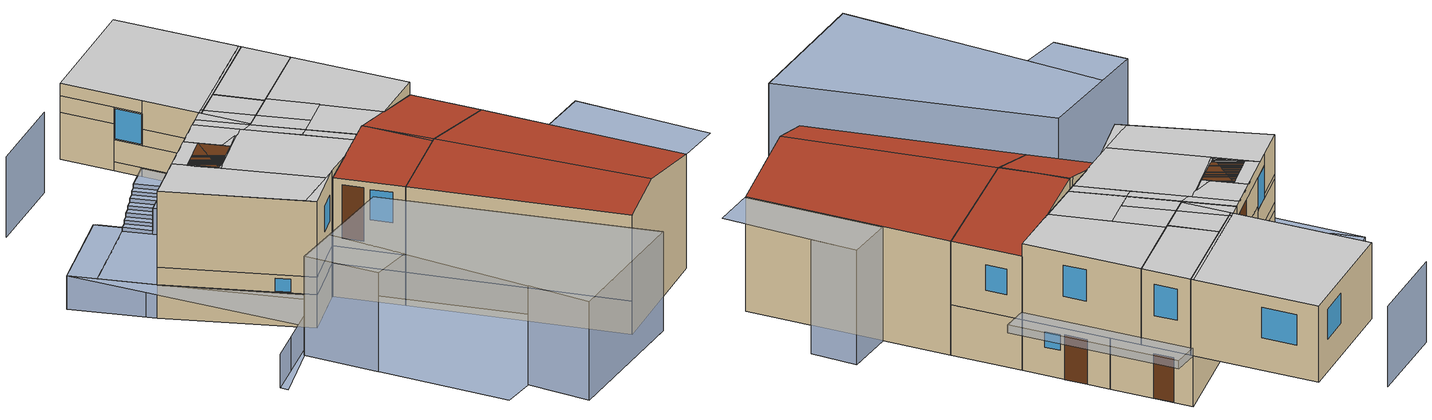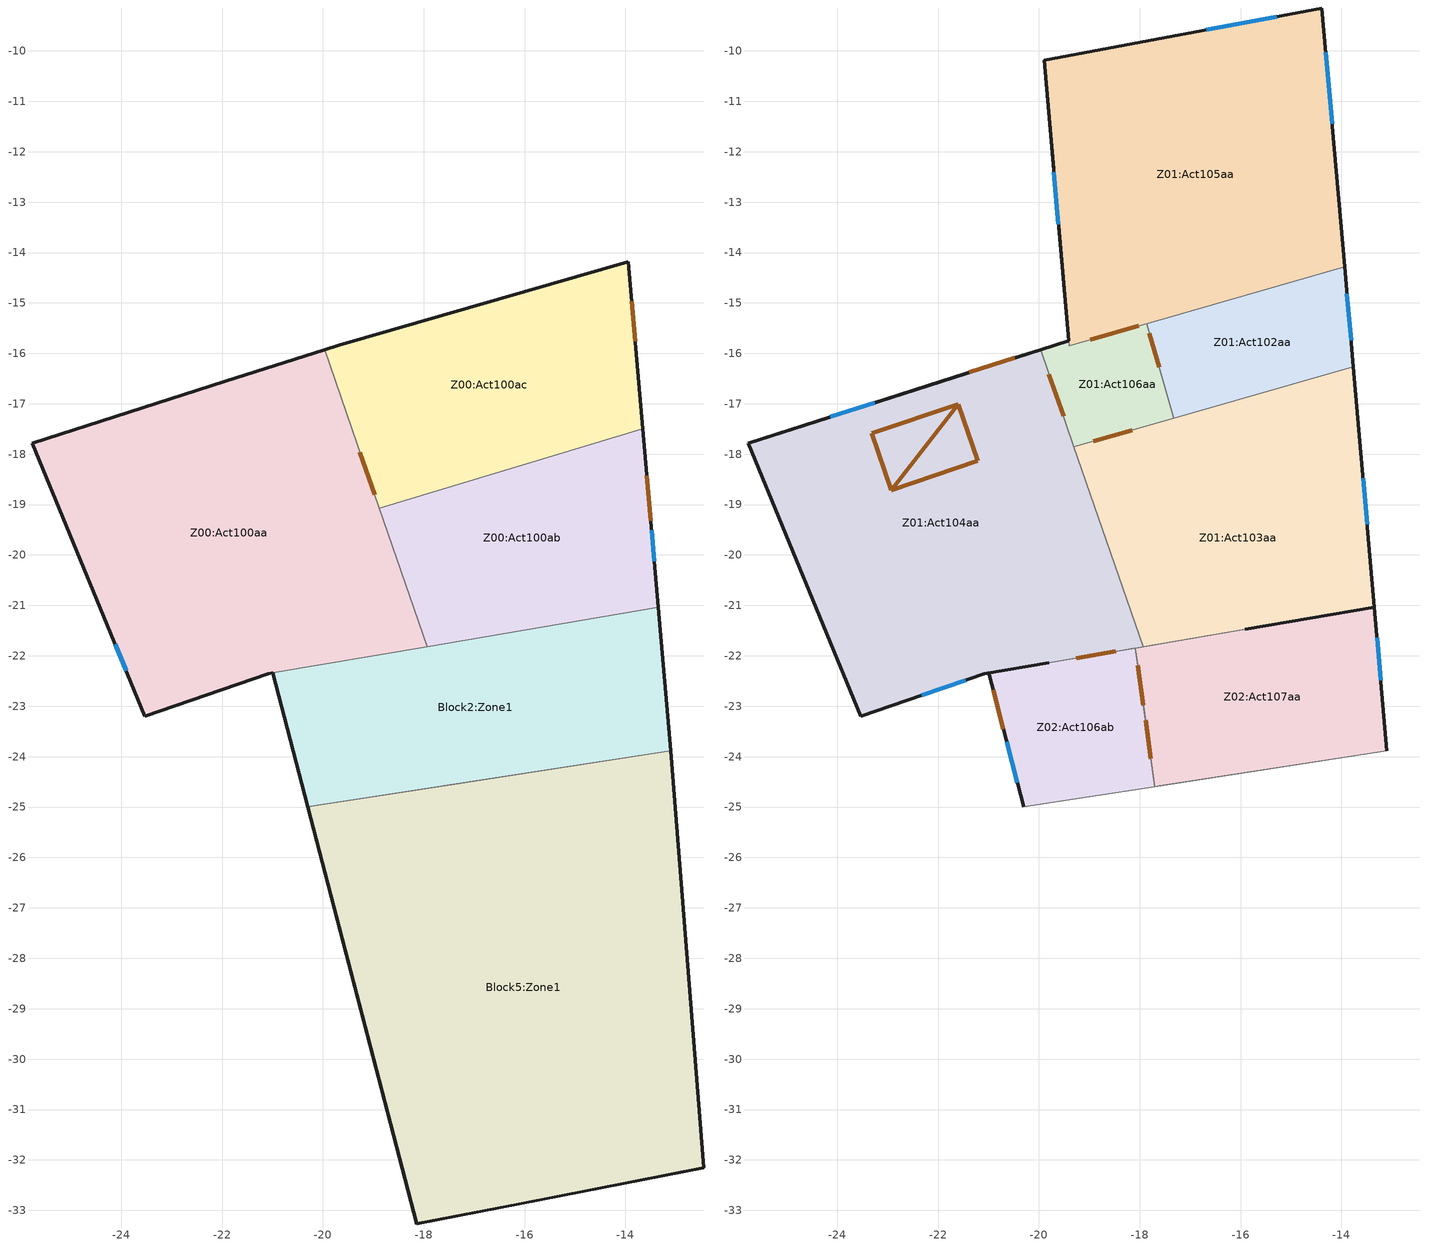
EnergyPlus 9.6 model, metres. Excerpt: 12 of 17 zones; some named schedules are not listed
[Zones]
Z00:Act100aa
 floor ground (ground floor 32cm): -17.94,-21.82 -21.08,-22.35 -18.11,-21.33 z6.36; -18.11,-21.33 -23.53,-23.2 -25.77,-17.78 -19.97,-15.93 z6.36
 wall outside (external wall 45cm): -21.94,-16.56 -25.77,-17.78 z7.71:8.41
 wall outside (external wall 60cm): -25.77,-17.78 -23.53,-23.2 z7.71:8.41
 wall outside (external wall 70cm): -23.53,-23.2 -21.08,-22.35 -21,-22.34 z7.71:8.41
 wall to Z00:Act100ab (partition 60cm): -17.94,-21.82 -18.88,-19.07 z6.36:8.41
 wall to Z00:Act100ac (partition 60cm): -18.88,-19.07 -19.97,-15.93 z6.36:8.41
 wall ground (external wall 45cm): -21.94,-16.56 -25.77,-17.78 z6.36:7.71; -19.97,-15.93 -21.94,-16.56 z6.36:8.41
 wall ground (Project below grade wall): -25.77,-17.78 -23.53,-23.2 -21.08,-22.35 -21,-22.34 z6.36:7.71
 wall to Block2:Zone1 (partition 70cm_Rev): -21,-22.34 -17.94,-21.82 z6.36:8.41
 window (Project external glazing - 1001): -24.12,-21.77 -23.91,-22.29 z7.75:8.27
 door inside (Project internal door): -18.98,-18.81 -19.27,-17.96 z6.36:8.15
Z00:Act100ab
 floor ground (ground floor 32cm): -13.35,-21.04 -17.94,-21.82 -18.88,-19.07 -13.66,-17.5 z6.36
 wall outside (external wall 50cm): -13.35,-21.04 -13.66,-17.5 z6.36:8.41
 wall to Z00:Act100ac (partition 45cm): -13.66,-17.5 -18.88,-19.07 z6.36:8.41
 wall to Block2:Zone1 (partition 70cm_Rev): -17.94,-21.82 -13.35,-21.04 z6.36:8.41
 window (Project external glazing - 1001): -13.43,-20.13 -13.48,-19.51 z7.49:8.12
 door (Project external door): -13.5,-19.32 -13.58,-18.43 z6.36:8.16
Z00:Act100ac
 floor ground (ground floor 32cm): -13.66,-17.5 -18.88,-19.07 -19.97,-15.93 -13.95,-14.18 z6.36
 wall outside (external wall 24cm): -13.95,-14.18 -19.68,-15.84 z6.36:8.41
 wall outside (external wall 50cm): -13.66,-17.5 -13.95,-14.18 z6.36:8.41
 wall ground (external wall 45cm): -19.68,-15.84 -19.97,-15.93 z6.36:8.41
 door (Project external door): -13.81,-15.76 -13.88,-14.96 z6.36:8.16
Block2:Zone1
 floor ground (ground floor 32cm): -13.1,-23.89 -20.3,-25 -21,-22.34 -13.35,-21.04 z6.36
 wall outside (external wall 60cm): -21,-22.34 -20.3,-25 z7.71:8.41; -13.1,-23.89 -13.35,-21.04 z6.36:8.41
 wall ground (Project below grade wall): -21,-22.34 -20.3,-25 z6.36:7.71
 wall to Block5:Zone1 (partition 70cm): -20.3,-25 -13.1,-23.89 z6.36:8.41
Block5:Zone1
 floor ground (ground floor 32cm): -12.44,-32.16 -18.14,-33.27 -20.3,-25 -13.1,-23.89 z6.36
 wall outside (external wall 60cm): -12.44,-32.16 -13.1,-23.89 z6.36:10.96; -20.3,-25 -18.14,-33.27 z7.71:11.16; -18.14,-33.27,6.36 -12.44,-32.16,6.36 -12.44,-32.16,10.96 -16.11,-32.87,11.69 -18.14,-33.27,11.16
 wall to Z02:Act107aa (partition 70cm_Rev): -13.1,-23.89,8.41 -17.7,-24.59,8.41 -17.7,-24.59,11.83 -17.61,-24.58,11.86 -13.1,-23.89,10.96
 wall to Z02:Act106ab (partition 70cm_Rev): -17.7,-24.59,8.41 -20.3,-25,8.41 -20.3,-25,11.16 -17.7,-24.59,11.83
 wall ground (Project below grade wall): -20.3,-25 -18.14,-33.27 z6.36:7.71
 roof outside (isolated pitched roof 15cm): -12.44,-32.16,10.96 -13.1,-23.89,10.96 -17.61,-24.58,11.86 -16.11,-32.87,11.69; -20.3,-25,11.16 -18.14,-33.27,11.16 -16.11,-32.87,11.69 -17.61,-24.58,11.86
Z01:Act105aa
 floor outside (Project external floor): -13.95,-14.18 -19.41,-15.76 -19.9,-10.19 -14.39,-9.15 z8.41
 floor to Z00:Act100ac (internal floor 35cm_Reversed_Rev): -13.94,-14.29 -19.4,-15.85 -19.41,-15.76 -13.95,-14.18 z8.41
 wall outside (external wall 30cm): -13.94,-14.29 -14.39,-9.15 -19.9,-10.19 z8.41:11.47; -19.61,-13.48 -19.41,-15.75 z9.66:10.31; -19.71,-12.36 -19.61,-13.47 z8.41:8.76; -19.71,-12.36 -19.41,-15.75 z8.76:9.66; -19.9,-10.19 -19.71,-12.36 z8.41:10.31; -19.9,-10.19 -19.71,-12.36 z10.31:10.96; -19.9,-10.19 -19.61,-13.48 z10.96:11.47; -19.61,-13.48 -19.41,-15.75 z10.31:11.47; -19.71,-12.36 -19.61,-13.48 z9.66:10.96
 wall to Z01:Act106aa (partition 24cm): -19.41,-15.75 -19.4,-15.85 -17.87,-15.41 z8.41:11.47
 wall ground (Project below grade wall): -19.61,-13.47 -19.41,-15.75 z8.41:8.76
 wall to Z01:Act102aa (partition 24cm): -17.87,-15.41 -13.94,-14.29 z8.41:11.47
 window (Project external glazing - 1001): -15.29,-9.32 -16.68,-9.58 / -14.19,-11.44 -14.31,-10.03 z9.72:10.94; -19.7,-12.4 -19.61,-13.44 z9.7:10.92
 door inside (IRTSurface): -18.98,-15.73 -18.02,-15.46 z8.76:10.95
 ceiling to Z04:Act100xx (internal floor 35cm_Rev): -19.41,-15.75 -13.95,-14.18 -14.39,-9.15 -19.9,-10.19 z11.47
 ceiling to Z03:Act103bb (internal floor 35cm_Reversed): -19.18,-15.79 -13.94,-14.29 -13.95,-14.18 -19.21,-15.69 z11.47
 ceiling to Z03:Act106ba (internal floor 35cm_Reversed): -19.4,-15.85 -19.18,-15.79 -19.21,-15.69 -19.41,-15.75 z11.47
Z01:Act104aa
 floor to Z00:Act100aa (internal floor 35cm_Reversed_Rev): -21.08,-22.35 -23.53,-23.2 -23.7,-22.8 z8.41; -17.94,-21.82 -23.7,-22.8 -25.77,-17.78 -19.97,-15.93 z8.41
 wall outside (external wall 45cm): -24.18,-17.27 -25.77,-17.78 z9.68:9.88; -23.22,-16.97 -25.77,-17.78 z8.76:9.68; -21.39,-16.38 -23.22,-16.97 / -19.97,-15.93 -20.48,-16.09 z8.76:9.88; -21.94,-16.56 -25.77,-17.78 z8.41:8.76; -19.97,-15.93 -20.48,-16.09 z9.88:11.01; -19.97,-15.93 -21.39,-16.38 z11.01:11.02; -21.39,-16.38 -23.22,-16.97 z9.88:11.02; -19.97,-15.93 -24.18,-17.27 z11.02:11.47; -24.18,-17.27 -25.77,-17.78 z9.88:11.47; -20.48,-16.09 -21.39,-16.38 z8.76:11.01; -23.22,-16.97 -24.18,-17.27 z9.68:11.02
 wall outside (external wall 60cm): -25.77,-17.78 -23.53,-23.2 z8.41:11.47
 wall outside (external wall 70cm): -23.53,-23.2 -21.08,-22.35 z8.41:11.47; -21.08,-22.35,8.41 -21,-22.34,8.41 -21,-22.34,11.16 -21.08,-22.35,11.14; -21.08,-22.35,11.14 -19.81,-22.14,11.47 -21.08,-22.35,11.47
 wall to Z01:Act106aa (partition 60cm): -19.31,-17.85 -19.97,-15.93 z8.41:11.47
 wall to Z01:Act103aa (partition 60cm): -17.94,-21.82 -19.31,-17.85 z8.41:11.47
 wall ground (external wall 45cm): -19.97,-15.93 -21.94,-16.56 z8.41:8.76
 wall to Z02:Act107aa (partition 70cm): -18.09,-21.84 -17.94,-21.82 z8.41:11.47
 wall to Z02:Act106ab (partition 70cm): -21,-22.34,8.41 -18.09,-21.84,8.41 -18.09,-21.84,11.47 -19.81,-22.14,11.47 -21,-22.34,11.16
 window (Project external glazing - 1001): -23.26,-16.98 -24.14,-17.26 z9.72:10.98; -22.32,-22.78 -21.45,-22.48 z9.64:10.67
 door inside (IRTSurface): -19.51,-17.25 -19.8,-16.41 z8.76:10.93; -19.26,-22.04 -18.47,-21.91 z8.76:10.98; -22.93,-18.71 -21.21,-18.13 -21.6,-17.01 z11.47; -22.93,-18.71 -21.6,-17.01 -23.32,-17.59 z11.47
 door (Project external door): -20.48,-16.09 -21.38,-16.38 z8.76:11
 ceiling to Z03:Act102ba (internal floor 35cm_Reversed): -18.39,-21.9 -17.94,-21.82 -18.64,-19.78 -19.08,-19.91 z11.47
 ceiling to Z03:Act106ba (internal floor 35cm_Reversed): -19.08,-19.91 -18.64,-19.78 -19.3,-17.86 -19.79,-17.86 z11.47; -21.21,-18.13 -20.4,-17.86 -21.3,-17.86 z11.47; -22.92,-18.77 -20.22,-17.86 -20.4,-17.86 -22.93,-18.72 z11.47; -22.97,-18.79 -22.92,-18.77 -23.23,-17.86 -23.29,-17.86 z11.47; -23.29,-17.86 -23.23,-17.86 -23.32,-17.59 -23.38,-17.61 z11.47; -23.38,-17.61 -21.6,-17.01 -21.77,-16.5 -23.56,-17.08 z11.47; -21.3,-17.86 -20.22,-17.86 -19.83,-17.73 -20.41,-16.07 -21.77,-16.5 z11.47; -19.79,-17.86 -19.3,-17.86 -19.97,-15.93 -20.41,-16.07 z11.47; -22.93,-18.72 -21.21,-18.13 -21.6,-17.01 -23.32,-17.59 z11.47
 ceiling to Z03:Act103ba (internal floor 35cm_Reversed): -23.53,-23.2 -21.08,-22.35 -23.7,-22.8 z11.47; -21.71,-22.46 -18.39,-21.9 -19.83,-17.73 -22.97,-18.79 z11.47; -23.7,-22.8 -21.71,-22.46 -23.56,-17.08 -25.77,-17.78 z11.47
Z01:Act103aa
 floor to Z00:Act100ab (internal floor 35cm_Reversed_Rev): -13.35,-21.04 -17.94,-21.82 -18.88,-19.07 -13.66,-17.5 z8.41
 floor to Z00:Act100ac (internal floor 35cm_Reversed_Rev): -13.66,-17.5 -18.88,-19.07 -19.31,-17.85 -13.76,-16.26 z8.41
 wall outside (external wall 70cm): -15.91,-21.47,11.47 -13.35,-21.04,10.96 -13.35,-21.04,11.47
 wall outside (external wall 50cm): -13.35,-21.04 -13.76,-16.26 z8.41:11.47
 wall to Z01:Act106aa (partition 12cm): -17.33,-17.28 -19.31,-17.85 z8.41:11.47
 wall to Z01:Act102aa (partition 12cm_Rev): -13.76,-16.26 -17.33,-17.28 z8.41:11.47
 wall to Z02:Act107aa (partition 70cm): -17.94,-21.82,8.41 -13.35,-21.04,8.41 -13.35,-21.04,10.96 -15.91,-21.47,11.47 -17.94,-21.82,11.47
 window (Project external glazing - 1001): -13.49,-19.39 -13.57,-18.48 z9.7:10.96
 door inside (Project internal door_Rev): -18.15,-17.52 -18.92,-17.74 z8.76:10.86
 ceiling to Z03:Act103bb (internal floor 35cm_Reversed): -17.88,-19.55 -16.6,-19.16 -17.18,-17.24 -18.54,-17.63 z11.47; -15.9,-21.47 -13.35,-21.04 -13.76,-16.26 -17.18,-17.24 z11.47
 ceiling to Z03:Act102ba (internal floor 35cm_Reversed): -17.94,-21.82 -15.9,-21.47 -16.6,-19.16 -18.64,-19.78 z11.47
 ceiling to Z03:Act106ba (internal floor 35cm_Reversed): -18.64,-19.78 -17.88,-19.55 -18.54,-17.63 -19.31,-17.85 z11.47
Z01:Act106aa
 floor to Z00:Act100ac (internal floor 35cm_Reversed_Rev): -17.33,-17.28 -19.23,-17.83 -19.4,-15.85 -17.87,-15.41 z8.41; -19.23,-17.83 -19.31,-17.85 -19.97,-15.93 -19.41,-15.76 z8.41
 wall outside (external wall 60cm): -19.41,-15.75 -19.97,-15.93 z8.76:11.47
 wall ground (Project below grade wall): -19.41,-15.75 -19.97,-15.93 z8.41:8.76
 wall to Z01:Act102aa (partition 12cm_Rev): -17.33,-17.28 -17.87,-15.41 z8.41:11.47
 door inside (Project internal door): -17.62,-16.28 -17.81,-15.6 z8.76:10.86
 ceiling to Z03:Act103bb (internal floor 35cm_Reversed): -18.54,-17.63 -17.33,-17.28 -17.87,-15.41 -19.18,-15.79 z11.47
 ceiling to Z03:Act106ba (internal floor 35cm_Reversed): -19.23,-17.83 -18.54,-17.63 -19.18,-15.79 -19.4,-15.85 z11.47; -19.31,-17.85 -19.23,-17.83 -19.41,-15.75 -19.97,-15.93 z11.47
Z01:Act102aa
 floor to Z00:Act100ac (internal floor 35cm_Reversed_Rev): -13.76,-16.26 -17.33,-17.28 -17.87,-15.41 -13.94,-14.29 z8.41
 wall outside (external wall 50cm): -13.76,-16.26 -13.94,-14.29 z8.41:11.47
 window (Project external glazing - 1001): -13.81,-15.74 -13.89,-14.82 z9.7:10.96
 ceiling to Z03:Act103bb (internal floor 35cm_Reversed): -17.33,-17.28 -13.76,-16.26 -13.94,-14.29 -17.87,-15.41 z11.47
Z02:Act107aa
 floor to Block2:Zone1 (internal floor 35cm): -13.1,-23.89 -17.7,-24.59 -18.09,-21.84 -13.35,-21.04 z8.41
 wall outside (external wall 60cm): -13.1,-23.89 -13.35,-21.04 z8.41:10.96
 wall to Z03:Act102ba (partition 70cm): -15.91,-21.47,11.47 -18.09,-21.84,11.47 -18.09,-21.84,11.9
 wall to Z02:Act106ab (partition 12cm): -18.09,-21.84,8.41 -17.7,-24.59,8.41 -17.7,-24.59,11.83 -17.99,-22.57,11.89 -18.09,-21.84,11.9
 window (Project external glazing - 1001): -13.22,-22.49 -13.29,-21.64 z9.29:10.31
 door inside (Project internal door): -18.04,-22.19 -17.93,-22.98 z8.76:10.86
 door inside (IRTSurface): -17.89,-23.28 -17.78,-24.04 z10.29:10.98
 roof outside (isolated pitched roof 15cm): -13.1,-23.89,10.96 -13.35,-21.04,10.96 -18.09,-21.84,11.9 -17.99,-22.57,11.89 -17.61,-24.58,11.86; -17.99,-22.57,11.89 -17.7,-24.59,11.83 -17.61,-24.58,11.86
Z02:Act106ab
 floor to Block2:Zone1 (internal floor 35cm): -17.7,-24.59 -20.3,-25 -21,-22.34 -18.09,-21.84 z8.41
 wall outside (external wall 60cm): -21,-22.34 -20.3,-25 z8.41:11.16
 wall to Z03:Act102ba (partition 70cm): -18.09,-21.84,11.47 -18.39,-21.9,11.47 -18.39,-21.9,11.84 -18.12,-21.85,11.91 -18.09,-21.84,11.9
 wall to Z03:Act103ba (partition 70cm): -18.39,-21.9,11.47 -19.81,-22.14,11.47 -18.39,-21.9,11.84
 window (Project external glazing - 1001): -20.64,-23.71 -20.43,-24.52 z9.65:10.87
 door (Project external door): -20.91,-22.68 -20.7,-23.46 z8.76:10.91
 roof outside (isolated pitched roof 15cm): -21,-22.34,11.16 -20.3,-25,11.16 -17.7,-24.59,11.83 -17.99,-22.57,11.89 -18.12,-21.85,11.91; -17.99,-22.57,11.89 -18.09,-21.84,11.9 -18.12,-21.85,11.91
shading: -13.95,-14.18 -13.35,-21.04 / -13.35,-21.04 -12.15,-20.93 / -12.15,-20.93 -12.75,-14.08 / -12.75,-14.08 -13.95,-14.18 z8.41:8.73; -22.34,-14.34 -22.69,-13.26 / -22.69,-13.26 -26.8,-14.58 z7.56:7.71; -22.06,-14.25 -22.4,-13.17 / -22.4,-13.17 -26.8,-14.58 z7.41:7.56; -21.77,-14.16 -22.12,-13.08 / -22.12,-13.08 -26.8,-14.58 z7.26:7.41; -21.49,-14.07 -21.83,-12.98 / -21.83,-12.98 -26.8,-14.58 z7.11:7.26; -21.2,-13.98 -21.55,-12.89 / -21.55,-12.89 -26.8,-14.58 z6.96:7.11; -20.91,-13.88 -21.25,-12.8 / -21.25,-12.8 -26.8,-14.58 z6.81:6.96; -19.61,-13.47 -20.62,-13.79 / -20.62,-13.79 -20.97,-12.71 / -20.97,-12.71 -26.8,-14.58 z6.66:6.81; -19.61,-13.47 -20.34,-13.7 / -20.34,-13.7 -20.68,-12.62 / -20.68,-12.62 -26.8,-14.58 z6.51:6.66; -19.61,-13.47 -20.05,-13.61 / -20.05,-13.61 -20.4,-12.53 / -20.4,-12.53 -26.8,-14.58 z6.36:6.51; -22.34,-14.34 -22.63,-14.43 / -22.63,-14.43 -22.28,-15.51 z7.71:7.86; -22.05,-14.25 -22.34,-14.34 z7.56:8.01; -21.77,-14.16 -22.05,-14.25 z7.41:8.16; -21.48,-14.07 -21.77,-14.16 z7.26:8.31; -21.19,-13.97 -21.48,-14.07 z7.11:8.46; -20.91,-13.88 -21.19,-13.97 z6.96:8.61; -19.61,-13.47 -20.91,-13.88 z6.81:8.76; -19.41,-15.75 -19.61,-13.47 z6.36:8.76; -22.28,-15.51 -21.94,-16.56 / -21.94,-16.56 -19.41,-15.75 z7.71:8.76; -18.14,-33.27 -21,-22.34 / -21,-22.34 -21.08,-22.35 / -21.08,-22.35 -23.53,-23.2 / -25.77,-17.78 -19.41,-15.75 / -26.8,-14.58 -25.77,-17.78 / -28.46,-24.55 -23.53,-23.2 / -23.53,-23.2 -25.77,-17.78 / -25.77,-17.78 -26.8,-14.58 / -23.53,-23.2 -28.46,-24.55 z6.36:7.71; -22.34,-14.34 -21.99,-15.42 z7.86:8.01; -22.05,-14.25 -21.71,-15.33 z8.01:8.16; -21.77,-14.16 -21.42,-15.24 z8.16:8.31; -21.48,-14.07 -21.13,-15.14 z8.31:8.46; -21.19,-13.97 -20.85,-15.05 z8.46:8.61; -20.91,-13.88 -20.56,-14.96 / -20.56,-14.96 -20.85,-15.05 z8.61:8.76; -20.85,-15.05 -21.13,-15.14 z8.46:8.76; -21.13,-15.14 -21.42,-15.24 z8.31:8.76; -21.42,-15.24 -21.71,-15.33 z8.16:8.76; -21.71,-15.33 -21.99,-15.42 z8.01:8.76; -21.99,-15.42 -22.28,-15.51 z7.86:8.76; -10.63,-28.32 -10.7,-26.44 / -10.7,-26.44 -12.88,-26.61 / -12.88,-26.61 -12.44,-32.16 z6.36:10.96; -22.82,-9.65 -18.97,-8.97 z6.36:9.61; -26.01,-33.57 -26,-36.11 / -26,-36.11 -19.67,-35.47 / -19.67,-35.47 -22.54,-24.96 / -22.54,-24.96 -28.05,-25.34 / -28.05,-25.34 -27.85,-28.34 z7.71:11.69; -12.15,-20.93 -13.35,-21.04 -13.95,-14.18 -12.75,-14.08 z8.41; -13.35,-21.04 -12.15,-20.93 -12.75,-14.08 -13.95,-14.18 z8.73; -20.05,-13.61 -26.46,-15.66 -26.8,-14.58 -20.4,-12.53 z6.36; -19.41,-15.75 -25.77,-17.78 -26.46,-15.66 -19.61,-13.47 z6.36; -22.34,-14.34 -22.06,-14.25 -22.4,-13.17 -22.69,-13.26 z7.56; -22.06,-14.25 -21.77,-14.16 -22.12,-13.08 -22.4,-13.17 z7.41; -21.77,-14.16 -21.49,-14.07 -21.83,-12.98 -22.12,-13.08 z7.26; -21.49,-14.07 -21.2,-13.98 -21.55,-12.89 -21.83,-12.98 z7.11; -21.2,-13.98 -20.91,-13.88 -21.25,-12.8 -21.55,-12.89 z6.96; -20.91,-13.88 -20.62,-13.79 -20.97,-12.71 -21.25,-12.8 z6.81; -20.62,-13.79 -20.34,-13.7 -20.68,-12.62 -20.97,-12.71 z6.66; -20.34,-13.7 -20.05,-13.61 -20.4,-12.53 -20.68,-12.62 z6.51; -25.77,-17.78 -21.94,-16.56 -22.63,-14.43 -26.46,-15.66 z7.71; -26.46,-15.66 -22.34,-14.34 -22.69,-13.26 -26.8,-14.58 z7.71; -22.28,-15.51 -21.99,-15.42 -22.34,-14.34 -22.63,-14.43 z7.86; -21.99,-15.42 -21.71,-15.33 -22.05,-14.25 -22.34,-14.34 z8.01; -21.71,-15.33 -21.42,-15.24 -21.77,-14.16 -22.05,-14.25 z8.16; -21.42,-15.24 -21.13,-15.14 -21.48,-14.07 -21.77,-14.16 z8.31; -21.13,-15.14 -20.85,-15.05 -21.19,-13.97 -21.48,-14.07 z8.46; -20.85,-15.05 -20.56,-14.96 -20.91,-13.88 -21.19,-13.97 z8.61; -20.56,-14.96 -19.51,-14.63 -19.61,-13.47 -20.91,-13.88 z8.76; -21.94,-16.56 -19.41,-15.75 -19.51,-14.63 -22.28,-15.51 z8.76; -10.63,-28.32 -12.73,-28.51 -12.88,-26.61 -10.7,-26.44 z6.36; -12.44,-32.16 -10.5,-31.99 -10.7,-26.44 -12.88,-26.61 z10.96; -23.98,-23.32 -23.53,-23.2 -25.77,-17.78 z7.71; -25.99,-23.87 -23.98,-23.32 -26.8,-14.58 z7.71; -23.53,-23.2 -28.43,-24.88 -28.46,-24.55 z6.36; -23.53,-23.2 -20.96,-22.49 -21,-22.34 -21.08,-22.35 z7.71; -27.85,-28.34 -26.04,-28.34 -26.06,-25.2 -28.05,-25.34 z11.69; -26,-36.11 -19.67,-35.47 -22.54,-24.96 -26.06,-25.2 z11.69; -19.67,-35.47 -26,-36.11 -26.01,-33.57 -20.25,-33.34 z7.71; -20.25,-33.34 -27.48,-33.63 -28.05,-25.34 -22.54,-24.96 z7.71
[Building]
Building: North Axis=0; Terrain=Suburbs; Loads Convergence Tolerance Value=0.04; Temperature Convergence Tolerance Value=0.4; Solar Distribution=FullExterior; Maximum Number of Warmup Days=25; Minimum Number of Warmup Days=6
[Site:Location]
Untitled (01-01:31-12)  (01-01:31-12): Latitude=45.22; Longitude=7.65; Time Zone=1; Elevation=287
[SizingPeriod:DesignDay] Day of Month=15; Humidity Condition Type=WetBulb; Barometric Pressure=97924.4; Wind Direction=0; Rain Indicator=No; Snow Indicator=No
Name | Month | Day Type | Maximum DryBulb Temperature | Daily DryBulb Temperature Range | Wetbulb or DewPoint at Maximum DryBulb | Wind Speed | Daylight Saving Time Indicator | Solar Model Indicator | Sky Clearness
Summer Design Day in Untitled (01-01:31-12) Jul | 7 | SummerDesignDay | 32.1 | 11 | 22.8 | 0 | Yes | ASHRAEClearSky | 0.98
Summer Design Day in Untitled (01-01:31-12) Aug | 8 | SummerDesignDay | 32.8 | 11.5 | 23.5 | 0 | Yes | ASHRAEClearSky | 0.98
Summer Design Day in Untitled (01-01:31-12) Sep | 9 | SummerDesignDay | 29 | 11.5 | 20.2 | 0 | Yes | ASHRAEClearSky | 0.98
Winter Design Day in Untitled (01-01:31-12) | 1 | WinterDesignDay | -5.9 | 0 | -5.9 | 8.5 | No |  | 0
[Site:GroundTemperature:BuildingSurface]
18, 18, 18, 18, 18, 18, 18, 18, 18, 18, 18, 18
[Site:GroundTemperature:FCfactorMethod]
January Ground Temperature=1.99; February Ground Temperature=1.11; March Ground Temperature=2.67; April Ground Temperature=5.12; May Ground Temperature=11.52; June Ground Temperature=16.46; July Ground Temperature=19.79; August Ground Temperature=20.81; September Ground Temperature=19.08; October Ground Temperature=15.24; November Ground Temperature=10.12; December Ground Temperature=5.36
[Site:GroundTemperature:Shallow]
14, 14, 14, 14, 14, 14, 14, 14, 14, 14, 14, 14
[Site:GroundTemperature:Deep]
14, 14, 14, 14, 14, 14, 14, 14, 14, 14, 14, 14
[Site:GroundReflectance]
0.2, 0.2, 0.2, 0.2, 0.2, 0.2, 0.2, 0.2, 0.2, 0.2, 0.2, 0.2
[Site:GroundReflectance:SnowModifier]
2, 2
[Material] Roughness=Rough; Thermal Absorptance=0.9
Name | Thickness | Conductivity | Density | Specific Heat | Solar Absorptance | Visible Absorptance
Gypsum Plastering_.02 | 0.02 | 0.4 | 1000 | 1000 | 0.5 | 0.5
Brickwork Inner_.24 | 0.24 | 0.62 | 1700 | 800 | 0.7 | 0.7
Cast Concrete_.06 | 0.06 | 1.13 | 2000 | 1000 | 0.6 | 0.6
Mortar_.02 | 0.02 | 0.88 | 2800 | 896 | 0.6 | 0.6
Ceramic/porcelain_.01 | 0.01 | 1.3 | 2300 | 840 | 0.4 | 0.4
Roof Tile_.02 | 0.02 | 0.84 | 1900 | 800 | 0.7 | 0.7
MW Glass Wool (rolls)_.08 | 0.08 | 0.04 | 12 | 840 | 0.6 | 0.6
Bitumen/Felt Layers_.01 | 0.01 | 0.5 | 1700 | 1000 | 0.87 | 0.87
Woods - resinous woods (spruce sylvester pine) Dry_.02 | 0.02 | 0.12 | 530 | 1880 | 0.6 | 0.6
Cement/plaster/mortar - cement plaster_.025 | 0.025 | 0.72 | 1760 | 840 | 0.6 | 0.6
Brickwork Outer_.25 | 0.25 | 0.84 | 1700 | 800 | 0.7 | 0.7
Gypsum Plastering_.025 | 0.025 | 0.4 | 1000 | 1000 | 0.5 | 0.5
Gypsum Plasterboard_.025 | 0.025 | 0.25 | 900 | 1000 | 0.5 | 0.5
Brickwork Inner_.19 | 0.19 | 0.62 | 1700 | 800 | 0.7 | 0.7
Gravel_.15 | 0.15 | 0.36 | 1840 | 840 | 0.29 | 0.29
Cast Concrete_.1 | 0.1 | 1.13 | 2000 | 1000 | 0.6 | 0.6
Floor/Roof Screed_.06 | 0.06 | 0.41 | 1200 | 840 | 0.73 | 0.73
Brickwork Inner_.55 | 0.55 | 0.62 | 1700 | 800 | 0.7 | 0.7
Painted Oak_.035 | 0.035 | 0.19 | 700 | 2390 | 0.5 | 0.5
Brickwork Outer_.4 | 0.4 | 0.84 | 1700 | 800 | 0.7 | 0.7
Brickwork Outer_.1 | 0.1 | 0.84 | 1700 | 800 | 0.7 | 0.7
XPS Extruded Polystyrene  - CO2 Blowing_.0795 | 0.0795 | 0.034 | 35 | 1400 | 0.6 | 0.6
Concrete Block (Medium)_.1 | 0.1 | 0.51 | 1400 | 1000 | 0.6 | 0.6
Gypsum Plastering_.013 | 0.013 | 0.4 | 1000 | 1000 | 0.5 | 0.5
Brickwork Outer_.55 | 0.55 | 0.84 | 1700 | 800 | 0.7 | 0.7
Brickwork Outer_.65 | 0.65 | 0.84 | 1700 | 800 | 0.7 | 0.7
Brickwork Inner_.65 | 0.65 | 0.62 | 1700 | 800 | 0.7 | 0.7
Brickwork Inner_.4 | 0.4 | 0.62 | 1700 | 800 | 0.7 | 0.7
Brickwork Outer_.45 | 0.45 | 0.84 | 1700 | 800 | 0.7 | 0.7
Brickwork Outer_.19 | 0.19 | 0.84 | 1700 | 800 | 0.7 | 0.7
Gypsum Plasterboard_.01 | 0.01 | 0.25 | 900 | 1000 | 0.5 | 0.5
Brickwork Inner_.1 | 0.1 | 0.62 | 1700 | 800 | 0.7 | 0.7
External Rendering_.025 | 0.025 | 0.5 | 1300 | 1000 | 0.7 | 0.7
MW Stone Wool (rolls)_.1482 | 0.1482 | 0.04 | 30 | 840 | 0.6 | 0.6
Timber Flooring_.005 | 0.005 | 0.14 | 650 | 1200 | 0.78 | 0.78
[Material:NoMass]
3_RVAL_2: Roughness=Rough; Thermal Resistance=0.15; Thermal Absorptance=0.9; Solar Absorptance=0.7; Visible Absorptance=0.7
[Material:InfraredTransparent]
IRTMaterial
[WindowMaterial:Glazing] Optical Data Type=SpectralAverage; Thickness=0.003; Infrared Transmittance at Normal Incidence=0; Front Side Infrared Hemispherical Emissivity=0.84; Conductivity=0.9; Dirt Correction Factor for Solar and Visible Transmittance=1
Name | Solar Transmittance at Normal Incidence | Front Side Solar Reflectance at Normal Incidence | Back Side Solar Reflectance at Normal Incidence | Visible Transmittance at Normal Incidence | Front Side Visible Reflectance at Normal Incidence | Back Side Visible Reflectance at Normal Incidence | Back Side Infrared Hemispherical Emissivity
2 | 0.837 | 0.075 | 0.075 | 0.898 | 0.081 | 0.081 | 0.84
38 | 0.74 | 0.09 | 0.1 | 0.82 | 0.11 | 0.12 | 0.2
[WindowMaterial:Gas]
1002: Gas Type=Air; Thickness=0.013
[Construction]
IRTSurface: IRTMaterial
internal floor 35cm; internal floor 35cm_Reversed_Rev: Gypsum Plastering_.02, Brickwork Inner_.24, Cast Concrete_.06, Mortar_.02, Ceramic/porcelain_.01
internal floor 35cm_Rev; internal floor 35cm_Reversed: Ceramic/porcelain_.01, Mortar_.02, Cast Concrete_.06, Brickwork Inner_.24, Gypsum Plastering_.02
isolated pitched roof 15cm: Roof Tile_.02, 3_RVAL_2, MW Glass Wool (rolls)_.08, Bitumen/Felt Layers_.01, Woods - resinous woods (spruce sylvester pine) Dry_.02
external wall 30cm: Cement/plaster/mortar - cement plaster_.025, Brickwork Outer_.25, Gypsum Plastering_.025
partition 24cm: Gypsum Plasterboard_.025, Brickwork Inner_.19, Gypsum Plasterboard_.025
ground floor 32cm: Gravel_.15, Cast Concrete_.1, Floor/Roof Screed_.06, Ceramic/porcelain_.01
partition 60cm: Gypsum Plasterboard_.025, Brickwork Inner_.55, Gypsum Plasterboard_.025
Project internal door; Project internal door_Rev; Project external door: Painted Oak_.035
external wall 45cm: Cement/plaster/mortar - cement plaster_.025, Brickwork Outer_.4, Gypsum Plastering_.025
Project below grade wall: Brickwork Outer_.1, XPS Extruded Polystyrene  - CO2 Blowing_.0795, Concrete Block (Medium)_.1, Gypsum Plastering_.013
external wall 60cm: Cement/plaster/mortar - cement plaster_.025, Brickwork Outer_.55, Gypsum Plastering_.025
external wall 70cm: Cement/plaster/mortar - cement plaster_.025, Brickwork Outer_.65, Gypsum Plastering_.025
partition 70cm; partition 70cm_Rev: Gypsum Plasterboard_.025, Brickwork Inner_.65, Gypsum Plasterboard_.025
partition 45cm: Gypsum Plasterboard_.025, Brickwork Inner_.4, Gypsum Plasterboard_.025
external wall 50cm: Cement/plaster/mortar - cement plaster_.025, Brickwork Outer_.45, Gypsum Plastering_.025
external wall 24cm: Cement/plaster/mortar - cement plaster_.025, Brickwork Outer_.19, Gypsum Plastering_.025
partition 12cm; partition 12cm_Rev: Gypsum Plasterboard_.01, Brickwork Inner_.1, Gypsum Plasterboard_.01
Project external floor: External Rendering_.025, MW Stone Wool (rolls)_.1482, Timber Flooring_.005
Project external glazing - 1001: 38, 1002, 2
[Zone] Type=1; Multiplier=1; Zone Inside Convection Algorithm=TARP; Part of Total Floor Area=Yes
Name | Volume | Floor Area
Z00:Act100aa | 55.9115 | 27.2739
Z00:Act100ab | 22.8263 | 11.1348
Z00:Act100ac | 29.2295 | 14.2583
Z01:Act106aa | 8.3579 | 3.0841
Z01:Act105aa | 67.5652 | 24.9318
Z01:Act102aa | 15.9308 | 5.8785
Z01:Act104aa | 67.1283 | 24.7706
Z01:Act103aa | 48.3206 | 17.8305
Z02:Act107aa | 22.01 | 8.5873
Z02:Act106ab | 11.1597 | 4.3822
Block2:Zone1 | 28.3897 | 13.8486
Block5:Zone1 | 208.9155 | 42.2435
[PEOPLE] Number of People Calculation Method=People/Area; Fraction Radiant=0.3; Sensible Heat Fraction=AutoCalculate; Carbon Dioxide Generation Rate=3.82e-08; Enable ASHRAE 55 Comfort Warnings=No; Mean Radiant Temperature Calculation Type=ZoneAveraged; Work Efficiency Schedule=Work efficiency; Clothing Insulation Calculation Method=ClothingInsulationSchedule; Air Velocity Schedule=Default Air Velocity for Comfort Calculations
Name | Zone or ZoneList or Space or SpaceList | Number of People Schedule | People per Floor Area | Activity Level Schedule | Clothing Insulation Schedule
People Z01:Act106aa | Z01:Act106aa | Dwell_DomCirculation_Occ | 0.0155039 | Activity Schedule 37789 | Clothing Schedule 37789
People Z01:Act105aa | Z01:Act105aa | Dwell_DomLounge_Occ | 0.0187563 | Activity Schedule 37798 | Clothing Schedule 37798
People Z01:Act102aa | Z01:Act102aa | Dwell_DomBath_Occ | 0.0187368 | Activity Schedule 37807 | Clothing Schedule 37807
People Z01:Act104aa | Z01:Act104aa | Dwell_DomKitchen_Occ | 0.0237037 | Activity Schedule 37814 | Clothing Schedule 37814
People Z01:Act103aa | Z01:Act103aa | Dwell_DomBed_Occ | 0.0229388 | Activity Schedule 37823 | Clothing Schedule 37823
People Z02:Act107aa | Z02:Act107aa | TM59_Studio_Occ | 0.0229 | Activity Schedule 37842 | Clothing Schedule 37842
People Z02:Act106ab | Z02:Act106ab | Dwell_DomCirculation_Occ | 0.0155039 | Activity Schedule 37850 | Clothing Schedule 37850
[Lights] Design Level Calculation Method=Watts/Area; Return Air Fraction=0; Fraction Radiant=0.42; Fraction Visible=0.18; Fraction Replaceable=1
Name | Zone or ZoneList or Space or SpaceList | Schedule | Watts per Zone Floor Area | EndUse Subcategory
Z00:Act100aa General lighting | Z00:Act100aa | 8:00 - 18:00 Mon - Sat | 7.5 | ELECTRIC EQUIPMENT#Z00:Act100aa#GeneralLights
Z00:Act100ab General lighting | Z00:Act100ab | 8:00 - 18:00 Mon - Sat | 7.5 | ELECTRIC EQUIPMENT#Z00:Act100ab#GeneralLights
Z00:Act100ac General lighting | Z00:Act100ac | 8:00 - 18:00 Mon - Sat | 7.5 | ELECTRIC EQUIPMENT#Z00:Act100ac#GeneralLights
Z01:Act106aa General lighting | Z01:Act106aa | Dwell_DomCirculation_Light | 5 | ELECTRIC EQUIPMENT#Z01:Act106aa#GeneralLights
Z01:Act105aa General lighting | Z01:Act105aa | Dwell_DomLounge_Light | 7.5 | ELECTRIC EQUIPMENT#Z01:Act105aa#GeneralLights
Z01:Act102aa General lighting | Z01:Act102aa | Dwell_DomBath_Light | 7.5 | ELECTRIC EQUIPMENT#Z01:Act102aa#GeneralLights
Z01:Act104aa General lighting | Z01:Act104aa | Dwell_DomKitchen_Light | 15 | ELECTRIC EQUIPMENT#Z01:Act104aa#GeneralLights
Z01:Act103aa General lighting | Z01:Act103aa | Dwell_DomBed_Light | 5 | ELECTRIC EQUIPMENT#Z01:Act103aa#GeneralLights
Z02:Act107aa General lighting | Z02:Act107aa | TM59_Default_Light | 5 | ELECTRIC EQUIPMENT#Z02:Act107aa#GeneralLights
Z02:Act106ab General lighting | Z02:Act106ab | Dwell_DomCirculation_Light | 5 | ELECTRIC EQUIPMENT#Z02:Act106ab#GeneralLights
Block2:Zone1 General lighting | Block2:Zone1 | 8:00 - 18:00 Mon - Sat | 7.5 | ELECTRIC EQUIPMENT#Block2:Zone1#GeneralLights
[OtherEquipment] Fuel Type=Electricity; Design Level Calculation Method=Watts/Area; Power per Zone Floor Area=2.4; Fraction Latent=0; Fraction Radiant=0.2; Fraction Lost=0; Carbon Dioxide Generation Rate=0
Name | Zone or ZoneList or Space or SpaceList | Schedule | EndUse Subcategory
Z01:Act106aa Equipment gain 1 | Z01:Act106aa | Dwell_DomCirculation_Equip | ELECTRIC EQUIPMENT#Z01:Act106aa#05
Z01:Act105aa Equipment gain 1 | Z01:Act105aa | Dwell_DomLounge_Equip | ELECTRIC EQUIPMENT#Z01:Act105aa#05
Z01:Act102aa Equipment gain 1 | Z01:Act102aa | Dwell_DomBath_Equip | ELECTRIC EQUIPMENT#Z01:Act102aa#05
Z01:Act104aa Equipment gain 1 | Z01:Act104aa | Dwell_DomKitchen_Equip | ELECTRIC EQUIPMENT#Z01:Act104aa#05
Z01:Act103aa Equipment gain 1 | Z01:Act103aa | Dwell_DomBed_Equip | ELECTRIC EQUIPMENT#Z01:Act103aa#05
Z02:Act106ab Equipment gain 1 | Z02:Act106ab | Dwell_DomCirculation_Equip | ELECTRIC EQUIPMENT#Z02:Act106ab#05
[ZoneInfiltration:DesignFlowRate] Schedule=On 24/7; Design Flow Rate Calculation Method=Flow/zone; Constant Term Coefficient=1; Temperature Term Coefficient=0; Velocity Term Coefficient=0; Velocity Squared Term Coefficient=0
Name | Zone or ZoneList | Design Flow Rate
Z00:Act100aa Infiltration | Z00:Act100aa | 0.010872
Z00:Act100ab Infiltration | Z00:Act100ab | 0.004438
Z00:Act100ac Infiltration | Z00:Act100ac | 0.005684
Z01:Act106aa Infiltration | Z01:Act106aa | 0.001625
Z01:Act105aa Infiltration | Z01:Act105aa | 0.013138
Z01:Act102aa Infiltration | Z01:Act102aa | 0.003098
Z01:Act104aa Infiltration | Z01:Act104aa | 0.013053
Z01:Act103aa Infiltration | Z01:Act103aa | 0.009396
Z02:Act107aa Infiltration | Z02:Act107aa | 0.00428
Z02:Act106ab Infiltration | Z02:Act106ab | 0.00217
Block2:Zone1 Infiltration | Block2:Zone1 | 0.00552
Block5:Zone1 Infiltration | Block5:Zone1 | 0.040622
[ZoneVentilation:DesignFlowRate] Design Flow Rate Calculation Method=Flow/zone; Ventilation Type=NATURAL; Fan Pressure Rise=0; Fan Total Efficiency=1; Constant Term Coefficient=1; Temperature Term Coefficient=0; Velocity Term Coefficient=0; Velocity Squared Term Coefficient=0; Maximum Indoor Temperature=100; Delta Temperature=0; Minimum Outdoor Temperature=-100; Maximum Outdoor Temperature=100; Maximum Wind Speed=40
Name | Zone or ZoneList | Schedule | Design Flow Rate | Minimum Indoor Temperature
Z00:Act100aa Nat Vent | Z00:Act100aa | Off 24/7 | 0.077655 | 24
Z00:Act100ab Nat Vent | Z00:Act100ab | Off 24/7 | 0.031703 | 24
Z00:Act100ac Nat Vent | Z00:Act100ac | Off 24/7 | 0.040597 | 24
Z01:Act106aa Nat Vent | Z01:Act106aa | Dwell_DomCirculation_Occ | 0.011608 | 24
Z01:Act105aa Nat Vent | Z01:Act105aa | Dwell_DomLounge_Occ | 0.093841 | 24
Z01:Act102aa Nat Vent | Z01:Act102aa | Dwell_DomBath_Occ | 0.022126 | 24
Z01:Act104aa Nat Vent | Z01:Act104aa | Dwell_DomKitchen_Occ | 0.093234 | 24
Z01:Act103aa Nat Vent | Z01:Act103aa | Dwell_DomBed_Occ | 0.067112 | 24
Z02:Act107aa Nat Vent | Z02:Act107aa | TM59_Studio_Occ | 0.030569 | 22
Z02:Act106ab Nat Vent | Z02:Act106ab | Dwell_DomCirculation_Occ | 0.0155 | 24
Block2:Zone1 Nat Vent | Block2:Zone1 | Off 24/7 | 0.03943 | 24
[DesignSpecification:ZoneAirDistribution] Zone Air Distribution Effectiveness in Cooling Mode=1; Zone Air Distribution Effectiveness in Heating Mode=1
Z01:Act105aa; Z01:Act102aa; Z01:Act104aa; Z01:Act103aa; Z02:Act107aa; Z02:Act106ab; Block2:Zone1
[Sizing:Zone] Zone Cooling Design Supply Air Temperature Input Method=SupplyAirTemperature; Zone Cooling Design Supply Air Temperature=12; Zone Cooling Design Supply Air Temperature Difference=0; Zone Heating Design Supply Air Temperature Input Method=SupplyAirTemperature; Zone Heating Design Supply Air Temperature=35; Zone Heating Design Supply Air Temperature Difference=0; Zone Cooling Design Supply Air Humidity Ratio=0.0077; Zone Heating Design Supply Air Humidity Ratio=0.0156; Zone Heating Sizing Factor=1.25; Zone Cooling Sizing Factor=1.15; Cooling Design Air Flow Method=DesignDay; Cooling Minimum Air Flow Fraction=0; Heating Design Air Flow Method=DesignDay
Name | Design Specification Zone Air Distribution Object
Z01:Act105aa | Z01:Act105aa
Z01:Act102aa | Z01:Act102aa
Z01:Act104aa | Z01:Act104aa
Z01:Act103aa | Z01:Act103aa
Z02:Act107aa | Z02:Act107aa
Z02:Act106ab | Z02:Act106ab
Block2:Zone1 | Block2:Zone1
[ZoneControl:Thermostat] Control Type Schedule=Zone Control Type Sched
Name | Zone or ZoneList | Control 1
Z01:Act105aa Thermostat | Z01:Act105aa | Dual Setpoint - Zone Z01:Act105aa
Z01:Act102aa Thermostat | Z01:Act102aa | Dual Setpoint - Zone Z01:Act102aa
Z01:Act104aa Thermostat | Z01:Act104aa | Dual Setpoint - Zone Z01:Act104aa
Z01:Act103aa Thermostat | Z01:Act103aa | Dual Setpoint - Zone Z01:Act103aa
Z02:Act107aa Thermostat | Z02:Act107aa | Dual Setpoint - Zone Z02:Act107aa
Z02:Act106ab Thermostat | Z02:Act106ab | Dual Setpoint - Zone Z02:Act106ab
Block2:Zone1 Thermostat | Block2:Zone1 | Dual Setpoint - Zone Block2:Zone1
[ThermostatSetpoint:DualSetpoint]
Name | Heating Setpoint Temperature Schedule | Cooling Setpoint Temperature Schedule
Dual Setpoint - Zone Z01:Act105aa | Z01:Act105aa Heating Setpoint Schedule | Z01:Act105aa Cooling SP Sch
Dual Setpoint - Zone Z01:Act102aa | Z01:Act102aa Heating Setpoint Schedule | Z01:Act102aa Cooling SP Sch
Dual Setpoint - Zone Z01:Act104aa | Z01:Act104aa Heating Setpoint Schedule | Z01:Act104aa Cooling SP Sch
Dual Setpoint - Zone Z01:Act103aa | Z01:Act103aa Heating Setpoint Schedule | Z01:Act103aa Cooling SP Sch
Dual Setpoint - Zone Z02:Act107aa | Z02:Act107aa Heating Setpoint Schedule | Z02:Act107aa Cooling SP Sch
Dual Setpoint - Zone Z02:Act106ab | Z02:Act106ab Heating Setpoint Schedule | Z02:Act106ab Cooling SP Sch
Dual Setpoint - Zone Block2:Zone1 | Block2:Zone1 Heating Setpoint Schedule | Block2:Zone1 Cooling SP Sch
[Zone equipment]
Z01:Act105aa: Z01:Act105aa Ideal Loads Air
Z01:Act102aa: Z01:Act102aa Ideal Loads Air
Z01:Act104aa: Z01:Act104aa Ideal Loads Air
Z01:Act103aa: Z01:Act103aa Ideal Loads Air
Z02:Act107aa: Z02:Act107aa Ideal Loads Air
Z02:Act106ab: Z02:Act106ab Ideal Loads Air
Block2:Zone1: Block2:Zone1 Ideal Loads Air
[WaterUse:Equipment]
Name | EndUse Subcategory | Peak Flow Rate | Flow Rate Fraction Schedule | Target Temperature Schedule | Hot Water Supply Temperature Schedule | Cold Water Supply Temperature Schedule | Zone
DHW Z01:Act102aa | DHW Z01:Act102aa | 4.51201e-07 | Dwell_DomBath_Occ | DHW Supply Temperature Z01:Act102aa | DHW Supply Temperature Z01:Act102aa | DHW Mains Temperature Z01:Act102aa | Z01:Act102aa
DHW Z01:Act104aa | DHW Z01:Act104aa | 1.90125e-06 | Dwell_DomKitchen_Occ | DHW Supply Temperature Z01:Act104aa | DHW Supply Temperature Z01:Act104aa | DHW Mains Temperature Z01:Act104aa | Z01:Act104aa
[Schedule:Day:Interval]
11: No, 24:00, 0
[Schedule:Day:List]
1: No, 60, 0, 0, 0, 0, 0, 0, 0, 0, 1, 1, 1, 1, 1, 1, 1, 1, 1, 1, 0, 0, 0, 0, 0, 0
[Schedule:Week:Daily]
Summer Control Type Week Sch: Summer Control Type Day Sch, Summer Control Type Day Sch, Summer Control Type Day Sch, Summer Control Type Day Sch, Summer Control Type Day Sch, Summer Control Type Day Sch, Summer Control Type Day Sch, Summer Control Type Day Sch, Summer Control Type Day Sch, Summer Control Type Day Sch, Summer Control Type Day Sch, Summer Control Type Day Sch
Winter Control Type Week Sch: Winter Control Type Day Sch, Winter Control Type Day Sch, Winter Control Type Day Sch, Winter Control Type Day Sch, Winter Control Type Day Sch, Winter Control Type Day Sch, Winter Control Type Day Sch, Winter Control Type Day Sch, Winter Control Type Day Sch, Winter Control Type Day Sch, Winter Control Type Day Sch, Winter Control Type Day Sch
8:00 - 18:00 Mon - Sat_Jan; 8:00 - 18:00 Mon - Sat_Feb; 8:00 - 18:00 Mon - Sat_Mar; 8:00 - 18:00 Mon - Sat_Apr; 8:00 - 18:00 Mon - Sat_May; 8:00 - 18:00 Mon - Sat_Jun; 8:00 - 18:00 Mon - Sat_Jul; 8:00 - 18:00 Mon - Sat_Aug; 8:00 - 18:00 Mon - Sat_Sep; 8:00 - 18:00 Mon - Sat_Oct; 8:00 - 18:00 Mon - Sat_Nov; 8:00 - 18:00 Mon - Sat_Dec: 11, 1, 1, 1, 1, 1, 1, 11, 1, 11, 1, 1
[Schedule:Year]
8:00 - 18:00 Mon - Sat: 8:00 - 18:00 Mon - Sat_Jan, 1, 1, 1, 31, 8:00 - 18:00 Mon - Sat_Feb, 2, 1, 2, 28, 8:00 - 18:00 Mon - Sat_Mar, 3, 1, 3, 31, 8:00 - 18:00 Mon - Sat_Apr, 4, 1, 4, 30, 8:00 - 18:00 Mon - Sat_May, 5, 1, 5, 31, 8:00 - 18:00 Mon - Sat_Jun, 6, 1, 6, 30, 8:00 - 18:00 Mon - Sat_Jul, 7, 1, 7, 31, 8:00 - 18:00 Mon - Sat_Aug, 8, 1, 8, 31, 8:00 - 18:00 Mon - Sat_Sep, 9, 1, 9, 30, 8:00 - 18:00 Mon - Sat_Oct, 10, 1, 10, 31, 8:00 - 18:00 Mon - Sat_Nov, 11, 1, 11, 30, 8:00 - 18:00 Mon - Sat_Dec, 12, 1, 12, 31
Zone Control Type Sched: Winter Control Type Week Sch, 1, 1, 3, 31, Summer Control Type Week Sch, 4, 1, 9, 30, Winter Control Type Week Sch, 10, 1, 12, 31
[Schedule:Compact]
Work efficiency; Off 24/7: Through: 12/31, For: AllDays, Until: 24:00, 0
On 24/7: Through: 12/31, For: AllDays, Until: 24:00, 1
Dwell_DomBed_Occ: Through: 31 Dec, For: Weekdays SummerDesignDay, Until: 07:00, 1, Until: 08:00, 0.5, Until: 09:00, 0.25, Until: 22:00, 0, Until: 23:00, 0.25, Until: 24:00, 0.75, For: Weekends, Until: 07:00, 1, Until: 08:00, 0.5, Until: 09:00, 0.25, Until: 22:00, 0, Until: 23:00, 0.25, Until: 24:00, 0.75, For: Holidays, Until: 07:00, 1, Until: 08:00, 0.5, Until: 09:00, 0.25, Until: 22:00, 0, Until: 23:00, 0.25, Until: 24:00, 0.75, For: WinterDesignDay AllOtherDays, Until: 24:00, 0
Dwell_DomBed_Light; Dwell_DomBath_Occ; Dwell_DomKitchen_Occ: Through: 31 Dec, For: Weekdays SummerDesignDay, Until: 07:00, 0, Until: 10:00, 1, Until: 19:00, 0, Until: 23:00, 0.2, Until: 24:00, 0, For: Weekends, Until: 07:00, 0, Until: 10:00, 1, Until: 19:00, 0, Until: 23:00, 0.2, Until: 24:00, 0, For: Holidays, Until: 07:00, 0, Until: 10:00, 1, Until: 19:00, 0, Until: 23:00, 0.2, Until: 24:00, 0, For: WinterDesignDay AllOtherDays, Until: 24:00, 0
Dwell_DomBed_Equip: Through: 31 Dec, For: Weekdays SummerDesignDay, Until: 07:00, 0.06993, Until: 08:00, 0.53497, Until: 09:00, 1, Until: 10:00, 0.53497, Until: 17:00, 0.06993, Until: 18:00, 0.30245, Until: 19:00, 0.53497, Until: 20:00, 0.76748, Until: 22:00, 1, Until: 23:00, 0.76748, Until: 24:00, 0.30245, For: Weekends, Until: 07:00, 0.06993, Until: 08:00, 0.53497, Until: 09:00, 1, Until: 10:00, 0.53497, Until: 17:00, 0.06993, Until: 18:00, 0.30245, Until: 19:00, 0.53497, Until: 20:00, 0.76748, Until: 22:00, 1, Until: 23:00, 0.76748, Until: 24:00, 0.30245, For: Holidays, Until: 07:00, 0.06993, Until: 08:00, 0.53497, Until: 09:00, 1, Until: 10:00, 0.53497, Until: 17:00, 0.06993, Until: 18:00, 0.30245, Until: 19:00, 0.53497, Until: 20:00, 0.76748, Until: 22:00, 1, Until: 23:00, 0.76748, Until: 24:00, 0.30245, For: WinterDesignDay AllOtherDays, Until: 24:00, 0
Dwell_DomBath_Light; Dwell_DomKitchen_Light: Through: 31 Dec, For: Weekdays SummerDesignDay, Until: 07:00, 0, Until: 10:00, 1, Until: 19:00, 0, Until: 23:00, 1, Until: 24:00, 0, For: Weekends, Until: 07:00, 0, Until: 10:00, 1, Until: 19:00, 0, Until: 23:00, 1, Until: 24:00, 0, For: Holidays, Until: 07:00, 0, Until: 10:00, 1, Until: 19:00, 0, Until: 23:00, 1, Until: 24:00, 0, For: WinterDesignDay AllOtherDays, Until: 24:00, 0
Dwell_DomBath_Equip: Through: 31 Dec, For: Weekdays SummerDesignDay, Until: 06:00, 0.05997, Until: 07:00, 0.29498, Until: 09:00, 1, Until: 10:00, 0.29498, Until: 18:00, 0.05997, Until: 19:00, 0.52999, Until: 21:00, 1, Until: 22:00, 0.34198, Until: 24:00, 0.05997, For: Weekends, Until: 24:00, 0.05997, For: Holidays, Until: 24:00, 0.05997, For: WinterDesignDay AllOtherDays, Until: 24:00, 0
Dwell_DomKitchen_Equip: Through: 31 Dec, For: Weekdays SummerDesignDay, Until: 07:00, 0.06605, Until: 10:00, 1, Until: 19:00, 0.06605, Until: 23:00, 0.25284, Until: 24:00, 0.06605, For: Weekends, Until: 07:00, 0.06605, Until: 10:00, 1, Until: 19:00, 0.06605, Until: 23:00, 0.25284, Until: 24:00, 0.06605, For: Holidays, Until: 07:00, 0.06605, Until: 10:00, 1, Until: 19:00, 0.06605, Until: 23:00, 0.25284, Until: 24:00, 0.06605, For: WinterDesignDay AllOtherDays, Until: 24:00, 0
Dwell_DomLounge_Occ: Through: 31 Dec, For: Weekdays SummerDesignDay, Until: 16:00, 0, Until: 18:00, 0.5, Until: 22:00, 1, Until: 23:00, 0.66667, Until: 24:00, 0, For: Weekends, Until: 16:00, 0, Until: 18:00, 0.5, Until: 22:00, 1, Until: 23:00, 0.66667, Until: 24:00, 0, For: Holidays, Until: 16:00, 0, Until: 18:00, 0.5, Until: 22:00, 1, Until: 23:00, 0.66667, Until: 24:00, 0, For: WinterDesignDay AllOtherDays, Until: 24:00, 0
Dwell_DomLounge_Light: Through: 31 Dec, For: Weekdays SummerDesignDay, Until: 16:00, 0, Until: 23:00, 1, Until: 24:00, 0, For: Weekends, Until: 16:00, 0, Until: 23:00, 1, Until: 24:00, 0, For: Holidays, Until: 16:00, 0, Until: 23:00, 1, Until: 24:00, 0, For: WinterDesignDay AllOtherDays, Until: 24:00, 0
Dwell_DomLounge_Equip: Through: 31 Dec, For: Weekdays SummerDesignDay, Until: 16:00, 0.06413, Until: 18:00, 0.53206, Until: 22:00, 1, Until: 23:00, 0.68804, Until: 24:00, 0.06413, For: Weekends, Until: 07:00, 0.06413, Until: 23:00, 1, Until: 24:00, 0.34489, For: Holidays, Until: 07:00, 0.06413, Until: 23:00, 1, Until: 24:00, 0.34489, For: WinterDesignDay AllOtherDays, Until: 24:00, 0
Dwell_DomCirculation_Occ: Through: 31 Dec, For: Weekdays SummerDesignDay, Until: 07:00, 0, Until: 10:00, 1, Until: 19:00, 0, Until: 23:00, 0.2, Until: 24:00, 0, For: Weekends, Until: 07:00, 0, Until: 23:00, 1, Until: 24:00, 0.3, For: Holidays, Until: 07:00, 0, Until: 23:00, 1, Until: 24:00, 0.3, For: WinterDesignDay AllOtherDays, Until: 24:00, 0
Dwell_DomCirculation_Light: Through: 31 Dec, For: Weekdays SummerDesignDay, Until: 07:00, 0, Until: 10:00, 1, Until: 19:00, 0, Until: 23:00, 1, Until: 24:00, 0, For: Weekends, Until: 07:00, 0, Until: 24:00, 1, For: Holidays, Until: 07:00, 0, Until: 24:00, 1, For: WinterDesignDay AllOtherDays, Until: 24:00, 0
Dwell_DomCirculation_Equip: Through: 31 Dec, For: Weekdays SummerDesignDay, Until: 07:00, 0.06368, Until: 08:00, 0.53184, Until: 09:00, 1, Until: 10:00, 0.53184, Until: 17:00, 0.06368, Until: 18:00, 0.29776, Until: 19:00, 0.53184, Until: 20:00, 0.76592, Until: 22:00, 1, Until: 23:00, 0.76592, Until: 24:00, 0.29776, For: Weekends, Until: 07:00, 0.06368, Until: 23:00, 1, Until: 24:00, 0.34458, For: Holidays, Until: 07:00, 0.06368, Until: 23:00, 1, Until: 24:00, 0.34458, For: WinterDesignDay AllOtherDays, Until: 24:00, 0
TM59_Default_Light: Through: 31 Dec, For: Weekdays SummerDesignDay Weekends, Until: 18:00, 0, Until: 23:00, 1, Until: 24:00, 0, For: WinterDesignDay AllOtherDays, Until: 24:00, 0
Default Air Velocity for Comfort Calculations: Through: 12/31, For: AllDays, Until: 24:00, 0.137
Activity Schedule 37789; Activity Schedule 37850: Through: 12/31, For: AllDays, Until: 24:00, 162
Clothing Schedule 37789; Clothing Schedule 37798; Clothing Schedule 37807; Clothing Schedule 37814; Clothing Schedule 37823; Clothing Schedule 37842; Clothing Schedule 37850: Through: 4/1, For: AllDays, Until: 24:00, 1, Through: 9/30, For: AllDays, Until: 24:00, .5, Through: 12/31, For: AllDays, Until: 24:00, 1
Activity Schedule 37798: Through: 12/31, For: AllDays, Until: 24:00, 99
Activity Schedule 37807: Through: 12/31, For: AllDays, Until: 24:00, 108
DHW Supply Temperature Z01:Act102aa; DHW Supply Temperature Z01:Act104aa: Through: 12/31, For: AllDays, Until: 24:00, 65
DHW Mains Temperature Z01:Act102aa; DHW Mains Temperature Z01:Act104aa: Through: 12/31, For: AllDays, Until: 24:00, 10
Activity Schedule 37814: Through: 12/31, For: AllDays, Until: 24:00, 144
Activity Schedule 37823: Through: 12/31, For: AllDays, Until: 24:00, 81
Activity Schedule 37842: Through: 12/31, For: AllDays, Until: 24:00, 130
Z01:Act105aa Heating Setpoint Schedule; Z01:Act102aa Heating Setpoint Schedule; Z01:Act104aa Heating Setpoint Schedule; Z01:Act103aa Heating Setpoint Schedule; Z02:Act107aa Heating Setpoint Schedule; Z02:Act106ab Heating Setpoint Schedule: Through: 15 Apr, For: AllDays, Until: 24:00, 20, Through: 14 Oct, For: AllDays, Until: 24:00, -50, Through: 31 Dec, For: AllDays, Until: 24:00, 20
Z01:Act105aa Cooling SP Sch; Z01:Act102aa Cooling SP Sch; Z01:Act104aa Cooling SP Sch; Z01:Act103aa Cooling SP Sch; Z02:Act107aa Cooling SP Sch; Z02:Act106ab Cooling SP Sch; Block2:Zone1 Cooling SP Sch: Through: 12/31, For: AllDays, Until: 24:00, 100
Block2:Zone1 Heating Setpoint Schedule: Through: 15 Apr, For: AllDays, Until: 24:00, 10, Through: 14 Oct, For: AllDays, Until: 24:00, -50, Through: 31 Dec, For: AllDays, Until: 24:00, 10
[SCHEDULE:COMPACT]
TM59_Studio_Occ: Through: 31 Dec, For: WinterDesignDay, Until: 24:00, 0, For: AllOtherDays, Until: 24:00, 1
